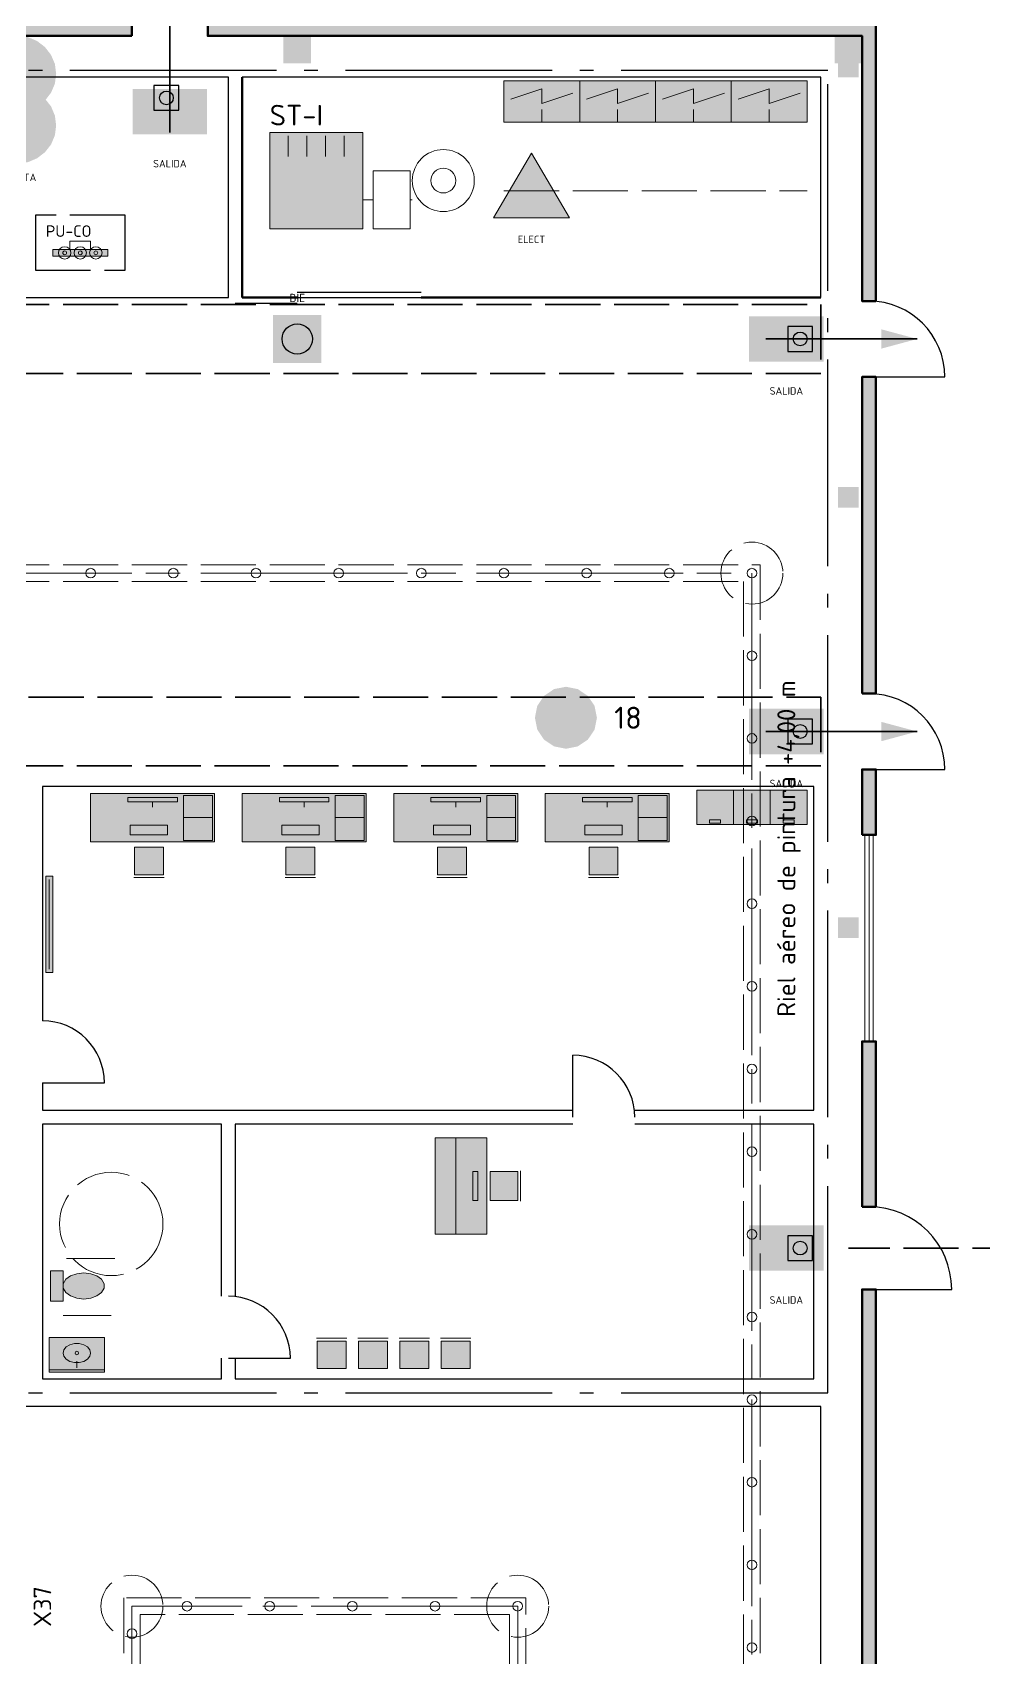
# Model space of a CAD drawing. Header units: millimetres. Extents: x 0 to 1189, y 0 to 841.
# Drawn here: x 615.8 to 684.8, y 585.3 to 703.2 of the extents above; entities that cross this region are included whole.
import ezdxf
from ezdxf.enums import TextEntityAlignment as Align

# ---------------------------------------------------------------- set-up
doc = ezdxf.new("R2010")
doc.units = ezdxf.units.MM
for name, pattern in [('FLUJO-TRAZOS', [4, 2.5, -1.5]), ('IRAM-E-TRAZOS', [5, 4, -1]), ('IRAM-F-TRAZO-PUNTO', [20, 15, -2, 1, -2])]:
    doc.linetypes.add(name, pattern=pattern)
for name, color, linetype, lineweight in [('A-ABERTURA', 7, 'CONTINUOUS', 25), ('A-COLUMNA', 7, 'CONTINUOUS', 50), ('A-EJE', 1, 'IRAM-F-TRAZO-PUNTO', 18), ('A-EQUIPO-FINO', 8, 'CONTINUOUS', 13), ('A-EQUIPO-OCULTO', 8, 'IRAM-E-TRAZOS', 13), ('A-EQUIPO-RELLENO', 9, 'CONTINUOUS', 13), ('A-LOCAL', 7, 'CONTINUOUS', 25), ('A-MURO', 7, 'CONTINUOUS', 50), ('A-OPERARIO', 6, 'CONTINUOUS', 18), ('A-SECTOR', 1, 'CONTINUOUS', 25), ('A-SECTOR-TXT', 1, 'CONTINUOUS', 25), ('A-SEGURIDAD', 1, 'IRAM-E-TRAZOS', 18), ('A-TABIQUE', 7, 'CONTINUOUS', 50), ('A-TEXTO', 7, 'CONTINUOUS', 18), ('F-RET', 8, 'FLUJO-TRAZOS', 18), ('S-ESCAPE', 3, 'CONTINUOUS', 35), ('S-INCENDIO', 1, 'CONTINUOUS', 25), ('S-SENAL', 7, 'CONTINUOUS', 18)]:
    doc.layers.add(name, color=color, linetype=linetype, lineweight=lineweight)
for name, color, linetype, lineweight, true_color in [('A-MOBILIARIO', 8, 'CONTINUOUS', 18, 0x50505a), ('A-PASILLO', 2, 'IRAM-E-TRAZOS', 35, 0xd7a500), ('A-PULMON', 6, 'IRAM-E-TRAZOS', 25, 0xdc00c8), ('A-VENTANA', 4, 'CONTINUOUS', 18, 0x0096c8), ('A-ZONA-LOG', 5, 'IRAM-F-TRAZO-PUNTO', 25, 0x285ac8)]:
    doc.layers.add(name, color=color, linetype=linetype, lineweight=lineweight, true_color=true_color)
doc.styles.add('ISO3098', font='isocpeur.ttf')

msp = doc.modelspace()

# ---------------------------------------------------------------- hatches: boundary and pattern name
at = {"layer": 'A-COLUMNA', "true_color": 0x000000}
h = msp.add_hatch(color=7, dxfattribs=at)
h.dxf.hatch_style = 1
h.paths.add_polyline_path([(634, 701), (636, 701), (636, 703), (634, 703)])
h = msp.add_hatch(color=7, dxfattribs=at)
h.dxf.hatch_style = 1
h.paths.add_polyline_path([(674, 701), (676, 701), (676, 703), (674, 703)])
h = msp.add_hatch(color=7, dxfattribs=at)
h.dxf.hatch_style = 1
h.paths.add_polyline_path([(674.25, 700), (675.75, 700), (675.75, 701.5), (674.25, 701.5)])
h = msp.add_hatch(color=7, dxfattribs=at)
h.dxf.hatch_style = 1
h.paths.add_polyline_path([(674.25, 668.75), (675.75, 668.75), (675.75, 670.25), (674.25, 670.25)])
h = msp.add_hatch(color=7, dxfattribs=at)
h.dxf.hatch_style = 1
h.paths.add_polyline_path([(674.25, 637.5), (675.75, 637.5), (675.75, 639), (674.25, 639)])
at = {"layer": 'A-EQUIPO-RELLENO', "true_color": 0xcdd0d4}
h = msp.add_hatch(color=7, dxfattribs=at)
h.dxf.hatch_style = 1
h.paths.add_polyline_path([(650, 696.75), (655.5, 696.75), (655.5, 699.75), (650, 699.75)])
h = msp.add_hatch(color=7, dxfattribs=at)
h.dxf.hatch_style = 1
h.paths.add_polyline_path([(655.5, 696.75), (661, 696.75), (661, 699.75), (655.5, 699.75)])
h = msp.add_hatch(color=7, dxfattribs=at)
h.dxf.hatch_style = 1
h.paths.add_polyline_path([(661, 696.75), (666.5, 696.75), (666.5, 699.75), (661, 699.75)])
h = msp.add_hatch(color=7, dxfattribs=at)
h.dxf.hatch_style = 1
h.paths.add_polyline_path([(666.5, 696.75), (672, 696.75), (672, 699.75), (666.5, 699.75)])
h = msp.add_hatch(color=7, dxfattribs=at)
h.dxf.hatch_style = 1
h.paths.add_polyline_path([(633, 689), (639.75, 689), (639.75, 696), (633, 696)])
at = {"layer": 'A-EQUIPO-RELLENO', "true_color": 0xfaf0fa}
h = msp.add_hatch(color=7, dxfattribs=at)
h.dxf.hatch_style = 1
h.paths.add_polyline_path([(617.25, 687), (621.25, 687), (621.25, 687.5), (617.25, 687.5)])
at = {"layer": 'A-EQUIPO-RELLENO', "true_color": 0xeedec0}
h = msp.add_hatch(color=7, dxfattribs=at)
h.dxf.hatch_style = 1
h.paths.add_polyline_path([(620, 644.5), (629, 644.5), (629, 648), (620, 648)])
h = msp.add_hatch(color=7, dxfattribs=at)
h.dxf.hatch_style = 1
h.paths.add_polyline_path([(631, 644.5), (640, 644.5), (640, 648), (631, 648)])
h = msp.add_hatch(color=7, dxfattribs=at)
h.dxf.hatch_style = 1
h.paths.add_polyline_path([(642, 644.5), (651, 644.5), (651, 648), (642, 648)])
h = msp.add_hatch(color=7, dxfattribs=at)
h.dxf.hatch_style = 1
h.paths.add_polyline_path([(653, 644.5), (662, 644.5), (662, 648), (653, 648)])
at = {"layer": 'A-EQUIPO-RELLENO', "true_color": 0xeeeeee}
h = msp.add_hatch(color=7, dxfattribs=at)
h.dxf.hatch_style = 1
h.paths.add_polyline_path([(664, 645.75), (666.67, 645.75), (666.67, 648.25), (664, 648.25)])
h = msp.add_hatch(color=7, dxfattribs=at)
h.dxf.hatch_style = 1
h.paths.add_polyline_path([(666.67, 645.75), (669.33, 645.75), (669.33, 648.25), (666.67, 648.25)])
h = msp.add_hatch(color=7, dxfattribs=at)
h.dxf.hatch_style = 1
h.paths.add_polyline_path([(669.33, 645.75), (672, 645.75), (672, 648.25), (669.33, 648.25)])
at = {"layer": 'A-EQUIPO-RELLENO', "true_color": 0xd6e2f0}
h = msp.add_hatch(color=7, dxfattribs=at)
h.dxf.hatch_style = 1
h.paths.add_polyline_path([(625.28, 642.1), (623.18, 642.1), (623.18, 644.1), (625.28, 644.1)])
h = msp.add_hatch(color=7, dxfattribs=at)
h.dxf.hatch_style = 1
h.paths.add_polyline_path([(636.28, 642.1), (634.18, 642.1), (634.18, 644.1), (636.28, 644.1)])
h = msp.add_hatch(color=7, dxfattribs=at)
h.dxf.hatch_style = 1
h.paths.add_polyline_path([(647.28, 642.1), (645.18, 642.1), (645.18, 644.1), (647.28, 644.1)])
h = msp.add_hatch(color=7, dxfattribs=at)
h.dxf.hatch_style = 1
h.paths.add_polyline_path([(658.28, 642.1), (656.18, 642.1), (656.18, 644.1), (658.28, 644.1)])
at = {"layer": 'A-EQUIPO-RELLENO', "true_color": 0xffffff}
h = msp.add_hatch(color=7, dxfattribs=at)
h.dxf.hatch_style = 1
h.paths.add_polyline_path([(617.25, 635), (617.25, 642), (616.75, 642), (616.75, 635)])
at = {"layer": 'A-EQUIPO-RELLENO', "true_color": 0xeeeeee}
h = msp.add_hatch(color=7, dxfattribs=at)
h.dxf.hatch_style = 1
h.paths.add_polyline_path([(645, 623), (645, 616), (646.5, 616), (646.5, 623)])
at = {"layer": 'A-EQUIPO-RELLENO', "true_color": 0xeedec0}
h = msp.add_hatch(color=7, dxfattribs=at)
h.dxf.hatch_style = 1
h.paths.add_polyline_path([(646.5, 623), (646.5, 616), (648.75, 616), (648.75, 623)])
at = {"layer": 'A-EQUIPO-RELLENO', "true_color": 0xd6e2f0}
h = msp.add_hatch(color=7, dxfattribs=at)
h.dxf.hatch_style = 1
h.paths.add_polyline_path([(651, 620.55), (651, 618.45), (649, 618.45), (649, 620.55)])
at = {"layer": 'A-EQUIPO-RELLENO', "true_color": 0xf8f8fc}
h = msp.add_hatch(color=7, dxfattribs=at)
h.dxf.hatch_style = 1
h.paths.add_polyline_path([(618, 611.15), (618, 613.35), (617.1, 613.35), (617.1, 611.15)])
h = msp.add_hatch(color=7, dxfattribs=at)
h.dxf.hatch_style = 1
h.paths.add_polyline_path([(619.5, 613.2), (618.99, 613.14), (618.54, 612.98), (618.2, 612.73), (618.02, 612.41), (618.02, 612.09), (618.2, 611.77), (618.54, 611.52), (618.99, 611.36), (619.5, 611.3), (620.01, 611.36), (620.46, 611.52), (620.8, 611.77), (620.98, 612.09), (620.98, 612.41), (620.8, 612.73), (620.46, 612.98), (620.01, 613.14), (619.5, 613.2)])
h = msp.add_hatch(color=7, dxfattribs=at)
h.dxf.hatch_style = 1
h.paths.add_polyline_path([(621, 608.5), (617, 608.5), (617, 606), (621, 606)])
at = {"layer": 'A-EQUIPO-RELLENO', "true_color": 0xd6e2f0}
h = msp.add_hatch(color=7, dxfattribs=at)
h.dxf.hatch_style = 1
h.paths.add_polyline_path([(636.45, 608.25), (638.55, 608.25), (638.55, 606.25), (636.45, 606.25)])
h = msp.add_hatch(color=7, dxfattribs=at)
h.dxf.hatch_style = 1
h.paths.add_polyline_path([(639.45, 608.25), (641.55, 608.25), (641.55, 606.25), (639.45, 606.25)])
h = msp.add_hatch(color=7, dxfattribs=at)
h.dxf.hatch_style = 1
h.paths.add_polyline_path([(642.45, 608.25), (644.55, 608.25), (644.55, 606.25), (642.45, 606.25)])
h = msp.add_hatch(color=7, dxfattribs=at)
h.dxf.hatch_style = 1
h.paths.add_polyline_path([(645.45, 608.25), (647.55, 608.25), (647.55, 606.25), (645.45, 606.25)])
at = {"layer": 'A-MURO', "true_color": 0x464646}
h = msp.add_hatch(color=7, dxfattribs=at)
h.dxf.hatch_style = 1
h.paths.add_polyline_path([(623, 703), (481.5, 703), (481.5, 704), (623, 704)])
h = msp.add_hatch(color=7, dxfattribs=at)
h.dxf.hatch_style = 1
h.paths.add_polyline_path([(677, 683.75), (676, 683.75), (676, 703), (628.5, 703), (628.5, 704), (677, 704)])
h = msp.add_hatch(color=7, dxfattribs=at)
h.dxf.hatch_style = 1
h.paths.add_polyline_path([(676, 655.25), (676, 678.25), (677, 678.25), (677, 655.25)])
h = msp.add_hatch(color=7, dxfattribs=at)
h.dxf.hatch_style = 1
h.paths.add_polyline_path([(676, 645), (676, 649.75), (677, 649.75), (677, 645)])
h = msp.add_hatch(color=7, dxfattribs=at)
h.dxf.hatch_style = 1
h.paths.add_polyline_path([(676, 618), (676, 630), (677, 630), (677, 618)])
h = msp.add_hatch(color=7, dxfattribs=at)
h.dxf.hatch_style = 1
h.paths.add_polyline_path([(670.5, 480), (670.5, 481), (676, 481), (676, 612), (677, 612), (677, 480)])
at = {"layer": 'S-ESCAPE', "true_color": 0x00963c}
h = msp.add_hatch(color=7, dxfattribs=at)
h.dxf.hatch_style = 1
h.paths.add_polyline_path([(680, 681), (677.4, 681.7), (677.4, 680.3)])
h = msp.add_hatch(color=7, dxfattribs=at)
h.dxf.hatch_style = 1
h.paths.add_polyline_path([(680, 652.5), (677.4, 653.2), (677.4, 651.8)])
at = {"layer": 'S-INCENDIO', "true_color": 0xc81414}
h = msp.add_hatch(color=7, dxfattribs=at)
h.dxf.hatch_style = 1
h.paths.add_polyline_path([(633.25, 679.25), (636.75, 679.25), (636.75, 682.75), (633.25, 682.75)])
at = {"layer": 'S-INCENDIO', "true_color": 0xd20000}
h = msp.add_hatch(color=7, dxfattribs=at)
h.dxf.hatch_style = 1
h.paths.add_polyline_path([(656.75, 653.5), (656.58, 654.36), (656.09, 655.09), (655.36, 655.58), (654.5, 655.75), (653.64, 655.58), (652.91, 655.09), (652.42, 654.36), (652.25, 653.5), (652.42, 652.64), (652.91, 651.91), (653.64, 651.42), (654.5, 651.25), (655.36, 651.42), (656.09, 651.91), (656.58, 652.64)])
at = {"layer": 'S-SENAL', "true_color": 0x005aaa}
h = msp.add_hatch(color=7, dxfattribs=at)
h.dxf.hatch_style = 1
h.paths.add_polyline_path([(617.5, 700.25), (617.41, 700.96), (617.13, 701.62), (616.69, 702.19), (616.12, 702.63), (615.46, 702.91), (614.75, 703), (614.04, 702.91), (613.38, 702.63), (612.81, 702.19), (612.37, 701.62), (612.09, 700.96), (612, 700.25), (612.09, 699.54), (612.37, 698.88), (612.81, 698.31), (613.38, 697.87), (614.04, 697.59), (614.75, 697.5), (615.46, 697.59), (616.12, 697.87), (616.69, 698.31), (617.13, 698.88), (617.41, 699.54)])
h = msp.add_hatch(color=7, dxfattribs=at)
h.dxf.hatch_style = 1
h.paths.add_polyline_path([(617.5, 696.5), (617.41, 697.21), (617.13, 697.88), (616.69, 698.44), (616.12, 698.88), (615.46, 699.16), (614.75, 699.25), (614.04, 699.16), (613.38, 698.88), (612.81, 698.44), (612.37, 697.88), (612.09, 697.21), (612, 696.5), (612.09, 695.79), (612.37, 695.12), (612.81, 694.56), (613.38, 694.12), (614.04, 693.84), (614.75, 693.75), (615.46, 693.84), (616.12, 694.12), (616.69, 694.56), (617.13, 695.12), (617.41, 695.79)])
at = {"layer": 'S-SENAL', "true_color": 0x008c46}
h = msp.add_hatch(color=7, dxfattribs=at)
h.dxf.hatch_style = 1
h.paths.add_polyline_path([(623.05, 695.85), (628.45, 695.85), (628.45, 699.15), (623.05, 699.15)])
at = {"layer": 'S-SENAL', "true_color": 0xfac800}
h = msp.add_hatch(color=7, dxfattribs=at)
h.dxf.hatch_style = 1
h.paths.add_polyline_path([(649.25, 689.8), (654.75, 689.8), (652, 694.48)])
at = {"layer": 'S-SENAL', "true_color": 0x008c46}
h = msp.add_hatch(color=7, dxfattribs=at)
h.dxf.hatch_style = 1
h.paths.add_polyline_path([(667.8, 679.35), (673.2, 679.35), (673.2, 682.65), (667.8, 682.65)])
h = msp.add_hatch(color=7, dxfattribs=at)
h.dxf.hatch_style = 1
h.paths.add_polyline_path([(667.8, 650.85), (673.2, 650.85), (673.2, 654.15), (667.8, 654.15)])
h = msp.add_hatch(color=7, dxfattribs=at)
h.dxf.hatch_style = 1
h.paths.add_polyline_path([(667.8, 613.35), (673.2, 613.35), (673.2, 616.65), (667.8, 616.65)])

# ---------------------------------------------------------------- linework, layer by layer
at = {"layer": 'A-ABERTURA'}
for p, q in [((635, 684.4), (644, 684.4)), ((630.5, 683.6), (635, 683.6)), ((676.5, 678.25), (682, 678.25)), ((676.5, 649.75), (682, 649.75)), ((655, 624.5), (655, 629)), ((616.5, 627), (621, 627)), ((676.5, 612), (682.5, 612)), ((630, 607), (634.5, 607))]:
    msp.add_line(p, q, dxfattribs=at)
for centre, radius in [((676.5, 678.25), 5.5), ((676.5, 649.75), 5.5), ((616.5, 627), 4.5), ((655, 624.5), 4.5), ((676.5, 612), 6), ((630, 607), 4.5)]:
    msp.add_arc(centre, radius, 0, 90, dxfattribs=at)
at = {"layer": 'A-EJE'}
msp.add_lwpolyline([(608, 664), (668, 664), (668, 583), (657.2, 583), (657.2, 532), (631, 532), (631, 544), (651, 544), (651, 589), (623, 589), (623, 522), (645, 522)], dxfattribs=at)
at = {"layer": 'A-EQUIPO-FINO'}
for p, q in [((652.75, 696.75), (652.75, 697.65)), ((658.25, 696.75), (658.25, 697.65)), ((663.75, 696.75), (663.75, 697.65)), ((669.25, 696.75), (669.25, 697.65)), ((634.35, 694.25), (634.35, 695.75)), ((635.7, 694.25), (635.7, 695.75)), ((637.05, 694.25), (637.05, 695.75)), ((638.4, 694.25), (638.4, 695.75)), ((639.75, 691.1), (640.5, 691.1)), ((643.2, 691.1), (643.35, 691.1)), ((626.75, 646.25), (628.85, 646.25)), ((637.75, 646.25), (639.85, 646.25)), ((648.75, 646.25), (650.85, 646.25)), ((659.75, 646.25), (661.85, 646.25)), ((617, 635.25), (617, 641.75)), ((619, 606.8), (619, 606.3)), ((621, 606.15), (617, 606.15))]:
    msp.add_line(p, q, dxfattribs=at)
for points in [[(650.5, 698.4), (652.75, 699.15), (652.75, 698.1), (655, 698.85)], [(656, 698.4), (658.25, 699.15), (658.25, 698.1), (660.5, 698.85)], [(661.5, 698.4), (663.75, 699.15), (663.75, 698.1), (666, 698.85)], [(667, 698.4), (669.25, 699.15), (669.25, 698.1), (671.5, 698.85)]]:
    msp.add_lwpolyline(points, dxfattribs=at)
for points in [[(626.75, 644.6), (628.85, 644.6), (628.85, 647.85), (626.75, 647.85)], [(637.75, 644.6), (639.85, 644.6), (639.85, 647.85), (637.75, 647.85)], [(648.75, 644.6), (650.85, 644.6), (650.85, 647.85), (648.75, 647.85)], [(659.75, 644.6), (661.85, 644.6), (661.85, 647.85), (659.75, 647.85)], [(622.88, 645), (625.58, 645), (625.58, 645.7), (622.88, 645.7)], [(633.88, 645), (636.58, 645), (636.58, 645.7), (633.88, 645.7)], [(644.88, 645), (647.58, 645), (647.58, 645.7), (644.88, 645.7)], [(655.88, 645), (658.58, 645), (658.58, 645.7), (655.88, 645.7)], [(664.93, 645.85), (665.73, 645.85), (665.73, 646.1), (664.93, 646.1)], [(667.6, 645.85), (668.4, 645.85), (668.4, 646.1), (667.6, 646.1)], [(670.27, 645.85), (671.07, 645.85), (671.07, 646.1), (670.27, 646.1)]]:
    msp.add_lwpolyline(points, close=True, dxfattribs=at)
for centre, radius in [((645.6, 692.5), 0.9), ((618.12, 687.25), 0.45), ((618.12, 687.25), 0.14), ((619.25, 687.25), 0.45), ((619.25, 687.25), 0.14), ((620.38, 687.25), 0.45), ((620.38, 687.25), 0.14), ((620, 664), 0.35), ((626, 664), 0.35), ((632, 664), 0.35), ((638, 664), 0.35), ((644, 664), 0.35), ((650, 664), 0.35), ((656, 664), 0.35), ((662, 664), 0.35), ((668, 664), 0.35), ((668, 658), 0.35), ((668, 652), 0.35), ((668, 646), 0.35), ((668, 640), 0.35), ((668, 634), 0.35), ((668, 628), 0.35), ((668, 622), 0.35), ((668, 616), 0.35), ((668, 610), 0.35), ((619, 607.38), 0.125), ((668, 604), 0.35), ((668, 598), 0.35), ((668, 592), 0.35), ((627, 589), 0.35), ((633, 589), 0.35), ((639, 589), 0.35), ((645, 589), 0.35), ((651, 589), 0.35), ((623, 587), 0.35), ((668, 586), 0.35)]:
    msp.add_circle(centre, radius, dxfattribs=at)
at = {"layer": 'A-EQUIPO-OCULTO'}
msp.add_line((650, 691.75), (672, 691.75), dxfattribs=at)
for points in [[(608, 664.6), (668.6, 664.6), (668.6, 582.4), (657.8, 582.4), (657.8, 531.4), (630.4, 531.4), (630.4, 544.6), (650.4, 544.6), (650.4, 588.4), (623.6, 588.4), (623.6, 522.6), (645, 522.6)], [(608, 663.4), (667.4, 663.4), (667.4, 583.6), (656.6, 583.6), (656.6, 532.6), (631.6, 532.6), (631.6, 543.4), (651.6, 543.4), (651.6, 589.6), (622.4, 589.6), (622.4, 521.4), (645, 521.4)]]:
    msp.add_lwpolyline(points, dxfattribs=at)
for centre, radius in [((668, 664), 2.25), ((621.5, 616.75), 3.75), ((623, 589), 2.25), ((651, 589), 2.25)]:
    msp.add_circle(centre, radius, dxfattribs=at)
at = {"layer": 'A-LOCAL'}
for p, q in [((672.5, 648.5), (616.5, 648.5)), ((616.5, 648.5), (616.5, 631.5)), ((672.5, 625), (672.5, 648.5)), ((616.5, 627), (616.5, 625)), ((616.5, 625), (655, 625)), ((659.5, 625), (672.5, 625)), ((629.5, 624), (616.5, 624)), ((616.5, 624), (616.5, 605.5)), ((629.5, 611.5), (629.5, 624)), ((655, 624), (630.5, 624)), ((630.5, 624), (630.5, 611.5)), ((672.5, 624), (659.5, 624)), ((672.5, 605.5), (672.5, 624)), ((629.5, 605.5), (629.5, 607)), ((630.5, 607), (630.5, 605.5)), ((616.5, 605.5), (629.5, 605.5)), ((630.5, 605.5), (672.5, 605.5))]:
    msp.add_line(p, q, dxfattribs=at)
at = {"layer": 'A-MOBILIARIO'}
for p, q in [((624.5, 647.4), (624.5, 647)), ((635.5, 647.4), (635.5, 647)), ((646.5, 647.4), (646.5, 647)), ((657.5, 647.4), (657.5, 647)), ((623.13, 641.9), (625.33, 641.9)), ((634.13, 641.9), (636.33, 641.9)), ((645.13, 641.9), (647.33, 641.9)), ((656.13, 641.9), (658.33, 641.9)), ((651.2, 618.4), (651.2, 620.6)), ((638.6, 608.45), (636.4, 608.45)), ((641.6, 608.45), (639.4, 608.45)), ((644.6, 608.45), (642.4, 608.45)), ((647.6, 608.45), (645.4, 608.45))]:
    msp.add_line(p, q, dxfattribs=at)
for points in [[(650, 696.75), (655.5, 696.75), (655.5, 699.75), (650, 699.75)], [(655.5, 696.75), (661, 696.75), (661, 699.75), (655.5, 699.75)], [(661, 696.75), (666.5, 696.75), (666.5, 699.75), (661, 699.75)], [(666.5, 696.75), (672, 696.75), (672, 699.75), (666.5, 699.75)], [(633, 689), (639.75, 689), (639.75, 696), (633, 696)], [(640.5, 689), (643.2, 689), (643.2, 693.2), (640.5, 693.2)], [(620, 644.5), (629, 644.5), (629, 648), (620, 648)], [(622.7, 647.4), (626.3, 647.4), (626.3, 647.7), (622.7, 647.7)], [(631, 644.5), (640, 644.5), (640, 648), (631, 648)], [(633.7, 647.4), (637.3, 647.4), (637.3, 647.7), (633.7, 647.7)], [(642, 644.5), (651, 644.5), (651, 648), (642, 648)], [(644.7, 647.4), (648.3, 647.4), (648.3, 647.7), (644.7, 647.7)], [(653, 644.5), (662, 644.5), (662, 648), (653, 648)], [(655.7, 647.4), (659.3, 647.4), (659.3, 647.7), (655.7, 647.7)], [(664, 645.75), (666.67, 645.75), (666.67, 648.25), (664, 648.25)], [(666.67, 645.75), (669.33, 645.75), (669.33, 648.25), (666.67, 648.25)], [(669.33, 645.75), (672, 645.75), (672, 648.25), (669.33, 648.25)], [(625.28, 642.1), (623.18, 642.1), (623.18, 644.1), (625.28, 644.1)], [(636.28, 642.1), (634.18, 642.1), (634.18, 644.1), (636.28, 644.1)], [(647.28, 642.1), (645.18, 642.1), (645.18, 644.1), (647.28, 644.1)], [(658.28, 642.1), (656.18, 642.1), (656.18, 644.1), (658.28, 644.1)], [(617.25, 635), (617.25, 642), (616.75, 642), (616.75, 635)], [(645, 623), (645, 616), (646.5, 616), (646.5, 623)], [(646.5, 623), (646.5, 616), (648.75, 616), (648.75, 623)], [(647.75, 620.55), (647.75, 618.45), (648.1, 618.45), (648.1, 620.55)], [(651, 620.55), (651, 618.45), (649, 618.45), (649, 620.55)], [(618, 611.15), (618, 613.35), (617.1, 613.35), (617.1, 611.15)], [(619.5, 613.2), (618.99, 613.14), (618.54, 612.98), (618.2, 612.73), (618.02, 612.41), (618.02, 612.09), (618.2, 611.77), (618.54, 611.52), (618.99, 611.36), (619.5, 611.3), (620.01, 611.36), (620.46, 611.52), (620.8, 611.77), (620.98, 612.09), (620.98, 612.41), (620.8, 612.73), (620.46, 612.98), (620.01, 613.14), (619.5, 613.2)], [(621, 608.5), (617, 608.5), (617, 606), (621, 606)], [(618, 607.38), (618.06, 607.14), (618.23, 606.93), (618.5, 606.77), (618.83, 606.69), (619.17, 606.69), (619.5, 606.77), (619.77, 606.93), (619.94, 607.14), (620, 607.38), (619.94, 607.61), (619.77, 607.82), (619.5, 607.98), (619.17, 608.06), (618.83, 608.06), (618.5, 607.98), (618.23, 607.82), (618.06, 607.61), (618, 607.38)], [(636.45, 608.25), (638.55, 608.25), (638.55, 606.25), (636.45, 606.25)], [(639.45, 608.25), (641.55, 608.25), (641.55, 606.25), (639.45, 606.25)], [(642.45, 608.25), (644.55, 608.25), (644.55, 606.25), (642.45, 606.25)], [(645.45, 608.25), (647.55, 608.25), (647.55, 606.25), (645.45, 606.25)]]:
    msp.add_lwpolyline(points, close=True, dxfattribs=at)
msp.add_circle((645.6, 692.5), 2.25, dxfattribs=at)
at = {"layer": 'A-MURO'}
for points in [[(623, 703), (481.5, 703), (481.5, 704), (623, 704)], [(677, 683.75), (676, 683.75), (676, 703), (628.5, 703), (628.5, 704), (677, 704)], [(676, 655.25), (676, 678.25), (677, 678.25), (677, 655.25)], [(676, 645), (676, 649.75), (677, 649.75), (677, 645)], [(676, 618), (676, 630), (677, 630), (677, 618)], [(670.5, 480), (670.5, 481), (676, 481), (676, 612), (677, 612), (677, 480)]]:
    msp.add_lwpolyline(points, close=True, dxfattribs=at)
at = {"layer": 'A-OPERARIO'}
for p, q in [((618.5, 687.5), (618.5, 688.1)), ((618.5, 688.1), (620, 688.1)), ((620, 687.5), (620, 688.1))]:
    msp.add_line(p, q, dxfattribs=at)
msp.add_lwpolyline([(617.25, 687), (621.25, 687), (621.25, 687.5), (617.25, 687.5)], close=True, dxfattribs=at)
at = {"layer": 'A-PASILLO'}
for p, q in [((358, 683.5), (673, 683.5)), ((673, 683.5), (673, 678.5)), ((673, 678.5), (545.5, 678.5)), ((545.5, 655), (673, 655)), ((673, 655), (673, 650)), ((673, 650), (615, 650))]:
    msp.add_line(p, q, dxfattribs=at)
msp.add_lwpolyline([(137.5, 345), (698, 345), (698, 615), (675, 615)], dxfattribs=at)
at = {"layer": 'A-PULMON'}
msp.add_lwpolyline([(616, 686), (622.5, 686), (622.5, 690), (616, 690)], close=True, dxfattribs=at)
at = {"layer": 'A-SECTOR'}
for points in [[(593, 684), (630, 684), (630, 700), (593, 700)], [(631, 684), (673, 684), (673, 700), (631, 700)], [(608, 493.5), (673, 493.5), (673, 603.5), (608, 603.5)]]:
    msp.add_lwpolyline(points, close=True, dxfattribs=at)
at = {"layer": 'A-SEGURIDAD'}
for p, q in [((621.75, 614.25), (618.25, 614.25)), ((621.5, 610.1), (618, 610.1))]:
    msp.add_line(p, q, dxfattribs=at)
at = {"layer": 'A-TABIQUE'}
for p, q in [((631, 684), (631, 700)), ((631, 684), (635, 684)), ((644, 684), (673, 684))]:
    msp.add_line(p, q, dxfattribs=at)
at = {"layer": 'A-VENTANA'}
for p, q in [((676.2, 630), (676.2, 645)), ((676.5, 630), (676.5, 645)), ((676.8, 630), (676.8, 645))]:
    msp.add_line(p, q, dxfattribs=at)
at = {"layer": 'A-ZONA-LOG'}
msp.add_lwpolyline([(358.5, 604.5), (673.5, 604.5), (673.5, 700.5), (358.5, 700.5)], close=True, dxfattribs=at)
at = {"layer": 'F-RET'}
msp.add_lwpolyline([(608, 664), (668, 664), (668, 583), (657.2, 583), (657.2, 532), (631, 532), (631, 544), (651, 544), (651, 589), (623, 589), (623, 522), (645, 522)], dxfattribs=at)
at = {"layer": 'S-ESCAPE'}
for p, q in [((625.75, 696), (625.75, 707)), ((669, 681), (680, 681)), ((669, 652.5), (680, 652.5))]:
    msp.add_line(p, q, dxfattribs=at)
at = {"layer": 'S-INCENDIO'}
for points in [[(624.6, 697.6), (626.4, 697.6), (626.4, 699.4), (624.6, 699.4)], [(670.6, 680.1), (672.4, 680.1), (672.4, 681.9), (670.6, 681.9)], [(670.6, 651.6), (672.4, 651.6), (672.4, 653.4), (670.6, 653.4)], [(670.6, 614.1), (672.4, 614.1), (672.4, 615.9), (670.6, 615.9)]]:
    msp.add_lwpolyline(points, close=True, dxfattribs=at)
for centre, radius in [((625.5, 698.5), 0.5), ((635, 681), 1.1), ((671.5, 681), 0.5), ((671.5, 652.5), 0.5), ((671.5, 615), 0.5)]:
    msp.add_circle(centre, radius, dxfattribs=at)
at = {"layer": 'S-SENAL'}
msp.add_lwpolyline([(649.25, 689.8), (654.75, 689.8), (652, 694.48)], close=True, dxfattribs=at)

# ---------------------------------------------------------------- texts
at = {"layer": 'A-PULMON', "style": 'ISO3098'}
msp.add_text('PU-CO', height=0.84, dxfattribs=at).set_placement((616.75, 689.25), align=Align.TOP_LEFT)
at = {"layer": 'A-SECTOR-TXT', "style": 'ISO3098'}
msp.add_text('ST-I', height=1.5, dxfattribs=at).set_placement((633, 698), align=Align.TOP_LEFT)
at = {"layer": 'A-TEXTO', "style": 'ISO3098'}
msp.add_text('Riel aéreo de pintura +4,00 m', height=1.3, rotation=90, dxfattribs=at).set_placement((670.5, 644), align=Align.MIDDLE_CENTER)
msp.add_text('X37', height=1.28, rotation=90, dxfattribs=at).set_placement((616.5, 587.5), align=Align.MIDDLE_LEFT)
at = {"layer": 'S-INCENDIO', "style": 'ISO3098'}
msp.add_text('BIE', height=0.6, dxfattribs=at).set_placement((635, 683.5), align=Align.BOTTOM_CENTER)
msp.add_text('18', height=1.6, dxfattribs=at).set_placement((658, 653.5), align=Align.MIDDLE_LEFT)
at = {"layer": 'S-SENAL', "style": 'ISO3098'}
for s, p in [('SALIDA', (625.75, 694)), ('CARETA', (614.75, 693)), ('ELECT', (652, 688.5)), ('SALIDA', (670.5, 677.5)), ('SALIDA', (670.5, 649)), ('SALIDA', (670.5, 611.5))]:
    msp.add_text(s, height=0.54, dxfattribs=at).set_placement(p, align=Align.TOP_CENTER)

doc.saveas('drawing.dxf')
